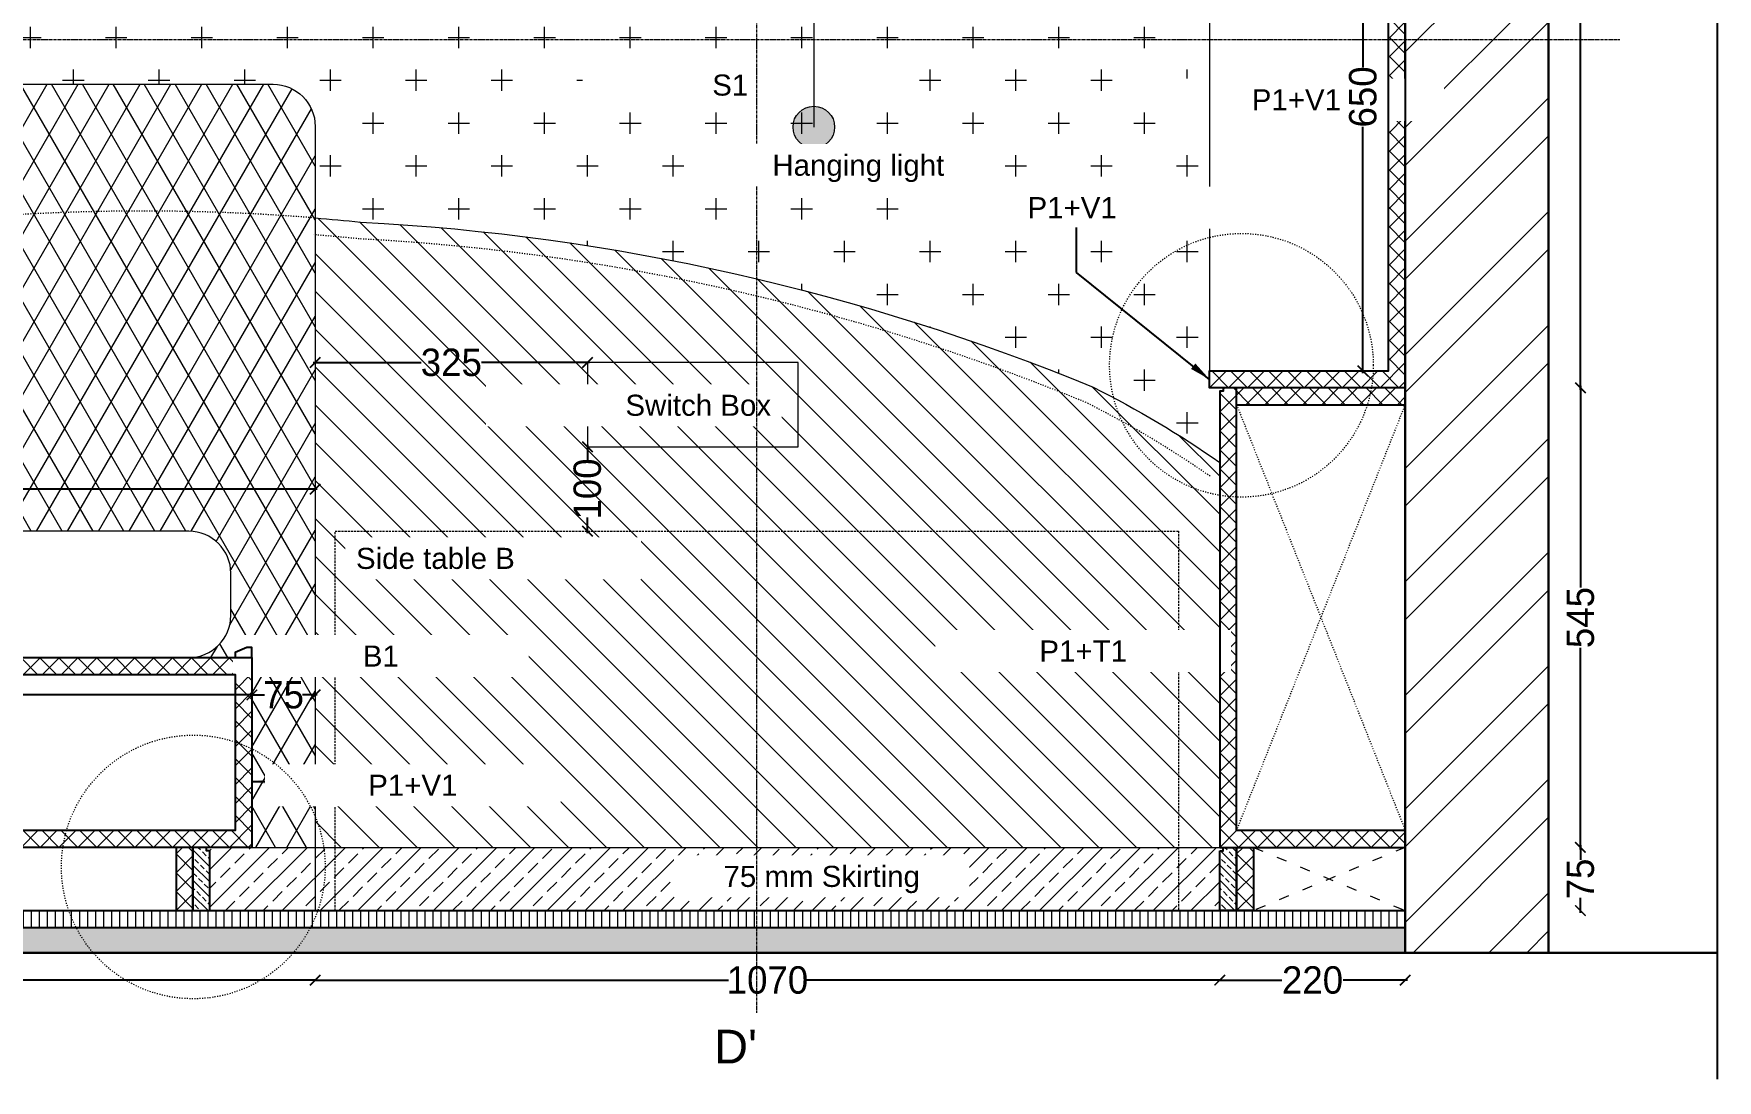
# Model space of a CAD drawing. Header units: millimetres. Extents: x 75500 to 345360, y -224327 to 19532.
# Drawn here: x 156065 to 158062, y -100530 to -99289 of the extents above; entities that cross this region are included whole.
import ezdxf

# ---------------------------------------------------------------- set-up
doc = ezdxf.new("R2010")
doc.units = ezdxf.units.MM
doc.header["$LTSCALE"] = 0.01
for name, pattern in [('( Hidden )', [0.375, 0.25, -0.125]), ('ACAD_ISO03W100', [30, 12, -18]), ('CENTER', [50.800000000000004, 31.75, -6.349999999999999, 6.349999999999999, -6.349999999999999]), ('ZWCAD_ISO03W100', [30, 12, -18])]:
    doc.linetypes.add(name, pattern=pattern)
doc.layers.add('A- Ele 4', color=250, linetype='Continuous', lineweight=15, true_color=0x333333)
for name, color, linetype, lineweight in [('A-Ele 6', 250, 'Continuous', 0), ('A-WALL', 7, 'Continuous', 30), ('furniture section', 7, 'Continuous', 25), ('hatch', 251, 'Continuous', 0), ('Lights', 14, 'Continuous', 20)]:
    doc.layers.add(name, color=color, linetype=linetype, lineweight=lineweight)
doc.layers.add('e .05', color=253, linetype='Continuous')
doc.styles.add('Arial', font='arial.ttf')
doc.styles.add('ISOCP2', font='GOTHIC.TTF')
doc.styles.get("Standard").update_dxf_attribs({"font": 'arial.ttf'})
doc.dimstyles.new('77', dxfattribs={"dimscale": 0.25, "dimtxt": 130, "dimasz": 100, "dimexe": 5, "dimexo": 1, "dimgap": 0.25, "dimtad": 0, "dimdec": 0, "dimrnd": 5, "dimzin": 0, "dimdsep": 46, "dimtxsty": 'ISOCP2', "dimblk": 'ARCHTICK', "dimcen": 0, "dimdle": 100, "dimclrd": 1, "dimclre": 256, "dimclrt": 256, "dimazin": 0, "dimtm": 1e-09, "dimtfac": 1, "dimtdec": 0, "dimtmove": 1, "dimatfit": 0, "dimfxl": 1, "dimtolj": 1, "dimtzin": 12, "dimlwd": -1, "dimlwe": -1, "dimarcsym": 0})
doc.dimstyles.new('MIGCS IN MM 1 100', dxfattribs={"dimtxt": 40, "dimasz": 30, "dimexe": 180, "dimexo": 100, "dimgap": 25, "dimtad": 0, "dimdec": 0, "dimzin": 0, "dimdsep": 46, "dimtxsty": 'Standard', "dimblk": 'ARCHTICK', "dimcen": 150, "dimse1": 1, "dimse2": 1, "dimclrd": 3, "dimclre": 3, "dimclrt": 3, "dimadec": 0, "dimazin": 0, "dimtfac": 1, "dimtdec": 0, "dimtix": 1, "dimtmove": 2, "dimatfit": 3, "dimfxl": 1, "dimtolj": 1, "dimtzin": 0, "dimarcsym": 0})

# ---------------------------------------------------------------- blocks, each defined once
blk = doc.blocks.new('_ARCHTICK')
at = {"color": 0, "linetype": 'ByBlock', "const_width": 0.15}
blk.add_lwpolyline([(-0.5, -0.5), (0.5, 0.5)], dxfattribs=at)
blk = doc.blocks.new('*D91')
at = {"color": 1, "ltscale": 4, "transparency": 16777216}
for p, q in [((157899.4593828022, -99706.2179356443), (157899.4593828022, -99945.45183265314)), ((157899.4593828022, -100256.2179356443), (157899.4593828022, -100016.9840386354))]:
    blk.add_line(p, q, dxfattribs=at)
at = {"layer": 'Defpoints', "color": 0, "transparency": 16777216}
for p in [(157691.775794555, -99708.7179356443), (157691.775794555, -100253.7179356443), (157899.4593828022, -100253.7179356443)]:
    blk.add_point(p, dxfattribs=at)
at = {"color": 1, "transparency": 16777216, "xscale": 12.5, "yscale": 12.5, "zscale": 12.5}
for p, rotation in [((157899.4593828022, -99708.7179356443), 90), ((157899.4593828022, -100253.7179356443), 270)]:
    blk.add_blockref('_ARCHTICK', p, dxfattribs=dict(at, rotation=rotation))
at = {"transparency": 16777216, "insert": (157899.4593828022, -99981.2179356443), "char_height": 32.5, "attachment_point": 5, "rotation": 90, "style": 'ISOCP2'}
blk.add_mtext('\\A1;545', dxfattribs=at)
blk = doc.blocks.new('*D92')
at = {"color": 1, "ltscale": 4, "transparency": 16777216}
for p, q in [((157899.4593828022, -100251.2179356443), (157899.4593828022, -100268.6970739856)), ((157899.4593828022, -100331.2179356443), (157899.4593828022, -100313.738797303))]:
    blk.add_line(p, q, dxfattribs=at)
at = {"layer": 'Defpoints', "color": 0, "transparency": 16777216}
for p in [(157691.775794555, -100253.7179356443), (157691.775794555, -100328.7179356443), (157899.4593828022, -100328.7179356443)]:
    blk.add_point(p, dxfattribs=at)
at = {"color": 1, "transparency": 16777216, "xscale": 12.5, "yscale": 12.5, "zscale": 12.5}
for p, rotation in [((157899.4593828022, -100253.7179356443), 90), ((157899.4593828022, -100328.7179356443), 270)]:
    blk.add_blockref('_ARCHTICK', p, dxfattribs=dict(at, rotation=rotation))
at = {"transparency": 16777216, "insert": (157899.4593828022, -100291.2179356443), "char_height": 32.5, "attachment_point": 5, "rotation": 90, "style": 'ISOCP2'}
blk.add_mtext('\\A1;75', dxfattribs=at)
blk = doc.blocks.new('*D95')
at = {"color": 1, "ltscale": 4, "transparency": 16777216}
for p, q in [((157641.5581654743, -99036.2179356443), (157641.5581654743, -99328.29428676597)), ((157641.5581654743, -99691.2179356443), (157641.5581654743, -99399.14158452261))]:
    blk.add_line(p, q, dxfattribs=at)
at = {"layer": 'Defpoints', "color": 0, "transparency": 16777216}
for p in [(157671.775794555, -99038.7179356443), (157641.5581654743, -99688.7179356443), (157671.775794555, -99688.7179356443)]:
    blk.add_point(p, dxfattribs=at)
at = {"color": 1, "transparency": 16777216, "xscale": 12.5, "yscale": 12.5, "zscale": 12.5}
for p, rotation in [((157641.5581654743, -99038.7179356443), 90), ((157641.5581654743, -99688.7179356443), 270)]:
    blk.add_blockref('_ARCHTICK', p, dxfattribs=dict(at, rotation=rotation))
at = {"transparency": 16777216, "insert": (157641.5581654743, -99363.7179356443), "char_height": 32.5, "attachment_point": 5, "rotation": 90, "style": 'ISOCP2'}
blk.add_mtext('\\A1;650', dxfattribs=at)
blk = doc.blocks.new('*D96')
at = {"color": 1, "ltscale": 4, "transparency": 16777216}
for p, q in [((154341.775794555, -100072.9351410956), (155152.6472375301, -100072.9351410956)), ((156326.775794555, -100072.9351410956), (155245.1906603717, -100072.9351410956))]:
    blk.add_line(p, q, dxfattribs=at)
at = {"layer": 'Defpoints', "color": 0, "transparency": 16777216}
for p in [(156324.275794555, -100072.9351410956), (154344.275794555, -100145.985009384), (156324.275794555, -100145.985009384)]:
    blk.add_point(p, dxfattribs=at)
at = {"color": 1, "transparency": 16777216, "xscale": 12.5, "yscale": 12.5, "zscale": 12.5, "rotation": 180}
blk.add_blockref('_ARCHTICK', (154344.275794555, -100072.9351410956), dxfattribs=at)
at = {"color": 1, "transparency": 16777216, "xscale": 12.5, "yscale": 12.5, "zscale": 12.5}
blk.add_blockref('_ARCHTICK', (156324.275794555, -100072.9351410956), dxfattribs=at)
at = {"transparency": 16777216, "insert": (155198.9189489509, -100072.9351410956), "char_height": 32.5, "attachment_point": 5, "style": 'ISOCP2'}
blk.add_mtext('\\A1;1980', dxfattribs=at)
blk = doc.blocks.new('*D98')
at = {"color": 1, "ltscale": 4, "transparency": 16777216}
for p, q in [((156321.775794555, -100072.9351410956), (156339.2549328963, -100072.9351410956)), ((156401.775794555, -100072.9351410956), (156384.2966562137, -100072.9351410956))]:
    blk.add_line(p, q, dxfattribs=at)
at = {"layer": 'Defpoints', "color": 0, "transparency": 16777216}
for p in [(156399.275794555, -100072.9351410956), (156324.275794555, -100145.985009384), (156399.275794555, -100145.985009384)]:
    blk.add_point(p, dxfattribs=at)
at = {"color": 1, "transparency": 16777216, "xscale": 12.5, "yscale": 12.5, "zscale": 12.5, "rotation": 180}
blk.add_blockref('_ARCHTICK', (156324.275794555, -100072.9351410956), dxfattribs=at)
at = {"color": 1, "transparency": 16777216, "xscale": 12.5, "yscale": 12.5, "zscale": 12.5}
blk.add_blockref('_ARCHTICK', (156399.275794555, -100072.9351410956), dxfattribs=at)
at = {"transparency": 16777216, "insert": (156361.775794555, -100072.9351410956), "char_height": 32.5, "attachment_point": 5, "style": 'ISOCP2'}
blk.add_mtext('\\A1;75', dxfattribs=at)
blk = doc.blocks.new('*D108')
at = {"color": 1, "ltscale": 4, "transparency": 16777216}
for p, q in [((155333.775794555, -99828.9318340847), (155840.4605753164, -99828.9318340847)), ((156401.775794555, -99828.9318340847), (155895.0910137936, -99828.9318340847))]:
    blk.add_line(p, q, dxfattribs=at)
at = {"layer": 'Defpoints', "color": 0, "transparency": 16777216}
for p in [(155336.275794555, -99784.70433710818), (156399.275794555, -99784.70433710818), (156399.275794555, -99828.9318340847)]:
    blk.add_point(p, dxfattribs=at)
at = {"color": 1, "transparency": 16777216, "xscale": 12.5, "yscale": 12.5, "zscale": 12.5, "rotation": 180}
blk.add_blockref('_ARCHTICK', (155336.275794555, -99828.9318340847), dxfattribs=at)
at = {"color": 1, "transparency": 16777216, "xscale": 12.5, "yscale": 12.5, "zscale": 12.5}
blk.add_blockref('_ARCHTICK', (156399.275794555, -99828.9318340847), dxfattribs=at)
at = {"transparency": 16777216, "insert": (155867.775794555, -99828.9318340847), "char_height": 32.5, "attachment_point": 5, "style": 'ISOCP2'}
blk.add_mtext('\\A1;eq', dxfattribs=at)
blk = doc.blocks.new('*D111')
at = {"color": 1, "ltscale": 4, "transparency": 16777216}
for p, q in [((154266.775794555, -100411.2397252659), (155285.463294555, -100411.2397252659)), ((156401.775794555, -100411.2397252659), (155383.088294555, -100411.2397252659))]:
    blk.add_line(p, q, dxfattribs=at)
at = {"layer": 'Defpoints', "color": 0, "transparency": 16777216}
for p in [(154269.275794555, -100328.7179356443), (156399.275794555, -100328.7179356443), (156399.275794555, -100411.2397252659)]:
    blk.add_point(p, dxfattribs=at)
at = {"color": 1, "transparency": 16777216, "xscale": 12.5, "yscale": 12.5, "zscale": 12.5, "rotation": 180}
blk.add_blockref('_ARCHTICK', (154269.275794555, -100411.2397252659), dxfattribs=at)
at = {"color": 1, "transparency": 16777216, "xscale": 12.5, "yscale": 12.5, "zscale": 12.5}
blk.add_blockref('_ARCHTICK', (156399.275794555, -100411.2397252659), dxfattribs=at)
at = {"transparency": 16777216, "insert": (155334.275794555, -100411.2397252659), "char_height": 32.5, "attachment_point": 5, "style": 'ISOCP2'}
blk.add_mtext('\\A1;2130', dxfattribs=at)
blk = doc.blocks.new('*D112')
at = {"color": 1, "ltscale": 4, "transparency": 16777216}
for p, q in [((156396.775794555, -100411.2397252659), (156889.2540831342, -100411.2397252659)), ((157474.275794555, -100411.2397252659), (156981.7975059758, -100411.2397252659))]:
    blk.add_line(p, q, dxfattribs=at)
at = {"layer": 'Defpoints', "color": 0, "transparency": 16777216}
for p in [(156399.275794555, -100328.7179356443), (157471.775794555, -100328.7179356443), (157471.775794555, -100411.2397252659)]:
    blk.add_point(p, dxfattribs=at)
at = {"color": 1, "transparency": 16777216, "xscale": 12.5, "yscale": 12.5, "zscale": 12.5, "rotation": 180}
blk.add_blockref('_ARCHTICK', (156399.275794555, -100411.2397252659), dxfattribs=at)
at = {"color": 1, "transparency": 16777216, "xscale": 12.5, "yscale": 12.5, "zscale": 12.5}
blk.add_blockref('_ARCHTICK', (157471.775794555, -100411.2397252659), dxfattribs=at)
at = {"transparency": 16777216, "insert": (156935.525794555, -100411.2397252659), "char_height": 32.5, "attachment_point": 5, "style": 'ISOCP2'}
blk.add_mtext('\\A1;1070', dxfattribs=at)
blk = doc.blocks.new('*D113')
at = {"color": 1, "ltscale": 4, "transparency": 16777216}
for p, q in [((157469.275794555, -100411.2397252659), (157545.501533848, -100411.2397252659)), ((157694.275794555, -100411.2397252659), (157618.050055262, -100411.2397252659))]:
    blk.add_line(p, q, dxfattribs=at)
at = {"layer": 'Defpoints', "color": 0, "transparency": 16777216}
for p in [(157471.775794555, -100328.7179356443), (157691.775794555, -100328.7179356443), (157691.775794555, -100411.2397252659)]:
    blk.add_point(p, dxfattribs=at)
at = {"color": 1, "transparency": 16777216, "xscale": 12.5, "yscale": 12.5, "zscale": 12.5, "rotation": 180}
blk.add_blockref('_ARCHTICK', (157471.775794555, -100411.2397252659), dxfattribs=at)
at = {"color": 1, "transparency": 16777216, "xscale": 12.5, "yscale": 12.5, "zscale": 12.5}
blk.add_blockref('_ARCHTICK', (157691.775794555, -100411.2397252659), dxfattribs=at)
at = {"transparency": 16777216, "insert": (157581.775794555, -100411.2397252659), "char_height": 32.5, "attachment_point": 5, "style": 'ISOCP2'}
blk.add_mtext('\\A1;220', dxfattribs=at)
blk = doc.blocks.new('*D392')
at = {"color": 1, "ltscale": 4, "transparency": 16777216}
for p, q in [((156396.775794555, -99678.71793564428), (156524.7773129146, -99678.71793564428)), ((156724.5540692076, -99678.71793564428), (156596.552550848, -99678.71793564428))]:
    blk.add_line(p, q, dxfattribs=at)
at = {"layer": 'Defpoints', "color": 0, "transparency": 16777216}
for p in [(156399.275794555, -99678.71793564428), (156399.275794555, -99678.71793564428), (156722.0540692076, -99678.71793564428)]:
    blk.add_point(p, dxfattribs=at)
at = {"color": 1, "transparency": 16777216, "xscale": 12.5, "yscale": 12.5, "zscale": 12.5, "rotation": 180}
blk.add_blockref('_ARCHTICK', (156399.275794555, -99678.71793564428), dxfattribs=at)
at = {"color": 1, "transparency": 16777216, "xscale": 12.5, "yscale": 12.5, "zscale": 12.5}
blk.add_blockref('_ARCHTICK', (156722.0540692076, -99678.71793564428), dxfattribs=at)
at = {"transparency": 16777216, "insert": (156560.6649318813, -99678.71793564428), "char_height": 32.5, "attachment_point": 5, "style": 'ISOCP2'}
blk.add_mtext('\\A1;325', dxfattribs=at)
blk = doc.blocks.new('*D395')
at = {"color": 1, "ltscale": 4, "transparency": 16777216}
for p, q in [((156722.0540692076, -99776.2179356443), (156722.0540692076, -99794.98446351648)), ((156722.0540692076, -99881.2179356443), (156722.0540692076, -99862.45140777213))]:
    blk.add_line(p, q, dxfattribs=at)
at = {"layer": 'Defpoints', "color": 0, "transparency": 16777216}
for p in [(156722.0540692076, -99778.7179356443), (156722.0540692076, -99878.7179356443), (156722.0540692076, -99878.7179356443)]:
    blk.add_point(p, dxfattribs=at)
at = {"color": 1, "transparency": 16777216, "xscale": 12.5, "yscale": 12.5, "zscale": 12.5}
for p, rotation in [((156722.0540692076, -99778.7179356443), 90), ((156722.0540692076, -99878.7179356443), 270)]:
    blk.add_blockref('_ARCHTICK', p, dxfattribs=dict(at, rotation=rotation))
at = {"transparency": 16777216, "insert": (156722.0540692076, -99828.7179356443), "char_height": 32.5, "attachment_point": 5, "rotation": 90, "style": 'ISOCP2'}
blk.add_mtext('\\A1;100', dxfattribs=at)
blk = doc.blocks.new('*D396')
at = {"color": 1, "ltscale": 4, "transparency": 16777216}
for p, q in [((157899.4593828022, -98176.2179356443), (157899.4593828022, -98897.4462242235)), ((157899.4593828022, -99711.2179356443), (157899.4593828022, -98989.98964706509))]:
    blk.add_line(p, q, dxfattribs=at)
at = {"layer": 'Defpoints', "color": 0, "transparency": 16777216}
for p in [(157691.775794555, -98178.7179356443), (157899.4593828022, -98178.7179356443), (157691.775794555, -99708.7179356443)]:
    blk.add_point(p, dxfattribs=at)
at = {"color": 1, "transparency": 16777216, "xscale": 12.5, "yscale": 12.5, "zscale": 12.5}
for p, rotation in [((157899.4593828022, -98178.7179356443), 90), ((157899.4593828022, -99708.7179356443), 270)]:
    blk.add_blockref('_ARCHTICK', p, dxfattribs=dict(at, rotation=rotation))
at = {"transparency": 16777216, "insert": (157899.4593828022, -98943.7179356443), "char_height": 32.5, "attachment_point": 5, "rotation": 90, "style": 'ISOCP2'}
blk.add_mtext('\\A1;1530', dxfattribs=at)
blk = doc.blocks.new('jyhtgrefdwas-flat-38-flat-1-flat-1')
at = {"layer": 'Lights', "lineweight": 30, "ltscale": 300}
h = blk.add_hatch(color=256, dxfattribs=at)
h.dxf.hatch_style = 1
h.paths.add_polyline_path([(-27.84560284033068, 0), (0, 27.8456028404471), (27.84560284033068, 0)])
blk.add_lwpolyline([(-27.84560284033068, 0), (0, 27.8456028404471), (27.84560284033068, 0), (-27.84560284033068, 0)], dxfattribs=at)

msp = doc.modelspace()

# ---------------------------------------------------------------- hatches: boundary and pattern name
at = {"layer": 'A-Ele 6'}
h = msp.add_hatch(dxfattribs=at)
h.set_pattern_fill('ANSI31', color=256, scale=3, angle=45)
h.set_pattern_definition([(90, (152976.775794555, -100348.7179356443), (-9.524999999999999, 6e-16), [])])
h.paths.add_polyline_path([(152976.775794555, -100348.7179356443), (157691.775794555, -100348.7179356443), (157691.775794555, -100328.7179356443), (157511.775794555, -100328.7179356443), (157491.775794555, -100328.7179356443), (157471.775794555, -100328.7179356443), (157422.87740477, -100328.7179356443), (156422.87740477, -100328.7179356443), (156399.275794555, -100328.7179356443), (156274.275794555, -100328.7179356443), (156254.275794555, -100328.7179356443), (156234.275794555, -100328.7179356443), (154434.275794555, -100328.7179356443), (154414.275794555, -100328.7179356443), (154394.275794555, -100328.7179356443), (154269.275794555, -100328.7179356443), (154196.4975199024, -100328.7179356443), (153446.4975199024, -100328.7179356443), (153051.775794555, -100328.7179356443), (153031.775794555, -100328.7179356443), (152976.775794555, -100328.7179356443)])
h = msp.add_hatch(dxfattribs=at)
h.set_pattern_fill('AR-SAND', color=256, scale=0.5, angle=45)
h.set_pattern_definition([(82.50000000000001, (152976.775794555, -100378.7179356443), (-17.86906743565246, 16.73767445615144), [0, -19.30399999999999, 0, -21.59, 0, -20.6375]), (52.5, (152976.775794555, -100378.7179356443), (-9.450546386424502, 41.23664256723671), [0, -10.414, 0, -17.399, 0, -6.6675]), (12.5, (152965.7300795261, -100389.7636506732), (27.91499129162691, 28.01661559482861), [0, -6.349999999999999, 0, -22.86, 0, -29.845]), (2.499999999999997, (152965.7300795261, -100389.7636506732), (19.11405545806998, 34.87753907812054), [0, -3.174999999999999, 0, -14.986, 0, -17.145])])
h.paths.add_polyline_path([(157691.775794555, -100378.7179356443), (157691.775794555, -100348.7179356443), (152976.775794555, -100348.7179356443), (152976.775794555, -100378.7179356443)])
at = {"layer": 'hatch'}
h = msp.add_hatch(dxfattribs=at)
h.set_pattern_fill('ANSI31', color=256, scale=10, angle=90)
h.set_pattern_definition([(135, (153047.775794555, -100328.7179356443), (-22.45064030267288, -22.45064030267288), [])])
h.paths.add_polyline_path([(153051.775794555, -98175.76767300096), (153051.775794555, -97678.7179356443), (153823.0517312404, -97678.71793564431, -0.0793069213269585), (154137.4375867814, -97839.33830207615, 0.1501104273145744), (155682.8431985255, -98297.69870027724, 0.0684272121429717), (156656.3211994165, -98191.18201518137, -0.0740485537641113), (157471.775794555, -98060.49344660877), (157471.775794555, -98119.45408795153, 0.0536787709724667), (156900.9317068551, -98283.31624762597, -0.0469353413193688), (156165.0430991347, -98520.1531774425, -0.1078746697860989), (154389.8225821879, -98525.19783196415, -0.0328621975770165), (153483.4976747327, -98247.80068403186, 0.0936575873885348)])
h.paths.add_polyline_path([(153051.775794555, -99145.95292823546, -0.0844124614985138), (153825.4878643565, -99136.91900781498, 0.0071494934176096), (154575.5962713708, -99254.32545962406, 0.0544079315194525), (155371.9046134382, -99265.44581386707, 0.0273133589427404), (156139.1020865613, -99136.04771457711, -0.0331499298518522), (156648.2763634865, -99054.79981009543, -0.0722634137586439), (157133.0702406622, -99092.84317731023, -0.0028877378691301), (157459.775794555, -99185.45398491067), (157459.7757945549, -98410.71224186433, 0.0263435449736568), (156891.2417585654, -98587.98347637671, 0.0098090280226976), (156299.0949937679, -98828.95470224049, -0.0451357419724681), (155567.9737404099, -99078.6887218672, -0.090570732117695), (154188.4371540258, -99083.43281788623, 0.0959851494822347), (153051.775794555, -99077.58614436186)])
edge = h.paths.add_edge_path()
edge.add_arc((156315.7382835696, -102145.0821637788), 2636.522650572421, 427.5711618101478, 447.01503938567663, ccw=False)
edge.add_arc((156783.0751413282, -100785.4689879525), 1204.581166498389, 415.1287310568988, 423.44103722508123, ccw=False)
edge.add_line((157471.775794555, -99797.18401036374), (157471.775794555, -100253.7179356443))
edge.add_line((157471.775794555, -100253.7179356443), (156399.275794555, -100253.7179356443))
edge.add_line((156399.275794555, -100253.7179356443), (156399.275794555, -99507.25542452026))
edge.add_arc((156195.2943268461, -102052.1250573545), 2553.031509263231, 444.2059130008762, 445.4173116963219, ccw=False)
edge = h.paths.add_edge_path()
edge.add_arc((153566.7177519407, -101509.5963271785), 2180.345910194628, 79.21379162104255, 94.34577784515976)
edge.add_arc((153992.846820991, -105986.8290731143), 6677.545506033894, 95.08061774360532, 98.10170423417627)
edge.add_line((153051.775794555, -99375.92903542236), (153047.775794555, -100253.7179356443))
edge.add_line((153047.775794555, -100253.7179356443), (154269.275794555, -100253.7179356443))
edge.add_line((154269.275794555, -100253.7179356443), (154269.275794555, -99430.75186364484))
edge.add_arc((153115.2575080972, -104107.2519983953), 4816.78437505775, 76.13808671676435, 79.7211678297114)
h = msp.add_hatch(dxfattribs=at)
h.set_pattern_fill('CROSS', color=256, scale=8)
h.set_pattern_definition([(0, (153051.775794555, -99750.42669816646), (50.8, 50.8), [25.4, -76.2]), (90, (153064.475794555, -99763.12669816647), (-50.8, 50.8), [25.4, -76.2])])
h.paths.add_polyline_path([(153051.775794555, -99077.58614436183), (153051.775794555, -98175.76767300096, -0.0936575873885348), (153483.4976747327, -98247.80068403187, 0.0328621975770165), (154389.8225821885, -98525.19783196427, 0.1078746697860989), (156165.0430991427, -98520.15317744073, 0.0469353413193688), (156900.9317068552, -98283.31624762595, -0.0536787709724667), (157471.775794555, -98119.45408795153), (157471.775794555, -98174.7179356443), (157475.775794555, -98174.7179356443), (157475.775794555, -98178.7179356443), (157459.775794555, -98178.7179356443), (157459.775794555, -98198.7179356443), (157459.7757945549, -98410.71224186433, 0.0263435449736568), (156891.2417585654, -98587.98347637671, 0.0098090280226977), (156299.0949937679, -98828.95470224049, -0.0451357419724676), (155567.9737404099, -99078.6887218672, -0.0905707321176948), (154188.4371540258, -99083.43281788623, 0.0959851494822338)])
h.paths.add_polyline_path([(153051.775794555, -99375.92903542236), (153051.775794555, -99145.95292823546, -0.0844124614985137), (153825.4878643565, -99136.91900781498, 0.0071494934176094), (154575.5962713708, -99254.32545962406, 0.0544079315194525), (155371.9046134382, -99265.44581386707, 0.0273133589427395), (156139.1020865613, -99136.04771457711, -0.0331499298518525), (156648.2763634865, -99054.79981009543, -0.0722634137586439), (157133.0702406622, -99092.84317731023, -0.0028877378691299), (157459.775794555, -99185.4539849107), (157459.775794555, -99688.7179356443), (157459.775794555, -99708.7179356443), (157475.775794555, -99708.7179356443), (157475.775794555, -99712.7179356443), (157471.775794555, -99712.7179356443), (157471.775794555, -99797.18401036374, 0.0373195531254918), (157321.6657243559, -99708.00160071682, 0.0842584791998257), (156461.8263358779, -99512.60994778977, -0.0006833267456737), (156399.275794555, -99507.25542452026), (156399.275794555, -99398.7179356443, 0.4142135623726689), (156349.275794555, -99348.7179356443), (155386.275794555, -99348.71793564431, 0.4142135623726689), (155336.275794555, -99398.71793564432), (155336.2757945549, -99592.70937692624, -0.0004401221503744), (155332.275794555, -99592.78062423656), (155332.275794555, -99398.7179356443, 0.4142135623726689), (155282.2757945549, -99348.7179356443), (154319.275794555, -99348.71793564431, 0.4142135623726689), (154269.275794555, -99398.71793564432), (154269.275794555, -99430.75186364484, 0.0156354146200778), (153974.7582898716, -99367.7720562572, 0.0661218572847203), (153401.5011075672, -99335.51910947797, 0.0131524570290421)])
h.paths.add_polyline_path([(153823.0517312404, -97678.7179356443), (157471.775794555, -97678.7179356443), (157471.775794555, -98060.49344660877, 0.0740485537641113), (156656.3211994165, -98191.18201518137, -0.0684272121429717), (155682.8431985253, -98297.69870027724, -0.1501104273145744), (154137.4375867814, -97839.33830207612, 0.0793069213269647)])
h = msp.add_hatch(dxfattribs=at)
h.set_pattern_fill('ANSI32', color=256, scale=10, angle=360)
h.set_pattern_definition([(44.99999999999999, (152806.775794555, -100378.7179356443), (-67.35192090801863, 67.35192090801866), []), (44.99999999999999, (152851.677094555, -100378.7179356443), (-67.35192090801863, 67.35192090801866), [])])
h.paths.add_polyline_path([(152976.775794555, -100378.7179356443), (152976.775794555, -97728.7179356443), (152806.775794555, -97728.7179356443), (152806.775794555, -100378.7179356443)])
h.paths.add_polyline_path([(157861.775794555, -100378.7179356443), (157861.775794555, -97728.7179356443), (157691.775794555, -97728.7179356443), (157691.775794555, -100378.7179356443)])
h = msp.add_hatch(dxfattribs=at)
h.set_pattern_fill('ANSI37', color=256, scale=5, angle=360)
h.set_pattern_definition([(44.99999999999999, (157459.775794555, -99708.7179356443), (-11.22532015133643, 11.22532015133644), []), (134.9999999999999, (157459.775794555, -99708.7179356443), (-11.22532015133645, -11.22532015133643), [])])
h.paths.add_polyline_path([(157459.775794555, -98198.7179356443), (157459.775794555, -98178.7179356443), (157691.775794555, -98178.7179356443), (157691.775794555, -99708.7179356443), (157459.775794555, -99708.7179356443), (157459.775794555, -99688.7179356443), (157671.775794555, -99688.7179356443), (157671.775794555, -98198.7179356443)])
h = msp.add_hatch(dxfattribs=at)
h.set_pattern_fill('DIAMONDS', color=250, scale=10)
h.set_pattern_definition([(60, (154269.275794555, -100328.7179356443), (-27.49630657015592, 15.875), []), (120, (154269.275794555, -100328.7179356443), (-27.49630657015593, -15.87499999999999), [])])
edge = h.paths.add_edge_path()
edge.add_line((156299.275794555, -99978.71793564416), (156299.275794555, -99928.7179356443))
edge.add_arc((156249.275794555, -99928.71793564432), 50.0000000000291, 6.67011e-11, 90.00000000003335)
edge.add_line((156249.275794555, -99878.7179356443), (155336.275794555, -99878.7179356443))
edge.add_line((155336.275794555, -99878.7179356443), (155336.275794555, -99398.7179356443))
edge.add_arc((155386.275794555, -99398.71793564432), 50.0000000000291, 90, 179.9999999999667, ccw=False)
edge.add_line((155386.275794555, -99348.7179356443), (156349.275794555, -99348.7179356443))
edge.add_arc((156349.2757945549, -99398.7179356444), 50.00000000008731, 1.0010126061388291e-10, 89.99999999996669, ccw=False)
edge.add_line((156399.275794555, -99398.71793564432), (156399.275794555, -99828.9318340847))
edge.add_line((156399.275794555, -99828.9318340847), (156399.275794555, -100072.9351410956))
edge.add_line((156399.275794555, -100072.9351410956), (156399.275794555, -100253.7179356443))
edge.add_line((156399.275794555, -100253.7179356443), (156324.275794555, -100253.7179356443))
edge.add_line((156324.275794555, -100253.7179356443), (156324.275794555, -100072.9351410956))
edge.add_line((156324.275794555, -100072.9351410956), (156324.275794555, -100028.7179356443))
edge.add_line((156324.275794555, -100028.7179356443), (156324.275794555, -100016.7179356443))
edge.add_line((156324.275794555, -100016.7179356443), (156318.275794555, -100016.7179356443))
edge.add_line((156318.275794555, -100016.7179356443), (156304.275794555, -100022.7179356443))
edge.add_line((156304.275794555, -100022.7179356443), (156304.275794555, -100028.7179356443))
edge.add_line((156304.275794555, -100028.7179356443), (156249.275794555, -100028.7179356443))
edge.add_arc((156249.2757945549, -99978.71793564416), 50.00000000011642, 270.0000000001334, 360)
edge = h.paths.add_edge_path()
edge.add_line((154364.275794555, -100028.7179356443), (154364.275794555, -100022.7179356443))
edge.add_line((154364.275794555, -100022.7179356443), (154350.275794555, -100016.7179356443))
edge.add_line((154350.275794555, -100016.7179356443), (154344.275794555, -100016.7179356443))
edge.add_line((154344.275794555, -100016.7179356443), (154344.275794555, -100028.7179356443))
edge.add_line((154344.275794555, -100028.7179356443), (154344.275794555, -100072.9351410956))
edge.add_line((154344.275794555, -100072.9351410956), (154344.275794555, -100253.7179356443))
edge.add_line((154344.275794555, -100253.7179356443), (154269.275794555, -100253.7179356443))
edge.add_line((154269.275794555, -100253.7179356443), (154269.275794555, -100072.9351410956))
edge.add_line((154269.275794555, -100072.9351410956), (154269.275794555, -99828.9318340847))
edge.add_line((154269.275794555, -99828.9318340847), (154269.275794555, -99398.7179356443))
edge.add_arc((154319.275794555, -99398.71793564432), 50.0000000000291, 90, 179.9999999999667, ccw=False)
edge.add_line((154319.275794555, -99348.7179356443), (155282.275794555, -99348.7179356443))
edge.add_arc((155282.2757945549, -99398.7179356444), 50.00000000008731, 1.0010126061388291e-10, 89.99999999996669, ccw=False)
edge.add_line((155332.275794555, -99398.71793564432), (155332.275794555, -99878.7179356443))
edge.add_line((155332.275794555, -99878.7179356443), (154523.8789426783, -99878.7179356443))
edge.add_line((154523.8789426783, -99878.7179356443), (154461.8294809108, -99878.7179356443))
edge.add_line((154461.8294809108, -99878.7179356443), (154419.275794555, -99878.7179356443))
edge.add_arc((154419.2757945551, -99928.71793564438), 50.00000000008731, 90.00000000010006, 179.9999999999499)
edge.add_line((154369.275794555, -99928.71793564434), (154369.275794555, -99978.7179356443))
edge.add_arc((154419.275794555, -99978.71793564426), 50.0000000000291, 180.0000000000333, 270)
edge.add_line((154419.275794555, -100028.7179356443), (154364.275794555, -100028.7179356443))
h = msp.add_hatch(dxfattribs=at)
h.set_pattern_fill('ANSI37', color=256, scale=5, angle=360)
h.set_pattern_definition([(44.99999999999999, (157471.775794555, -100253.7179356443), (-11.22532015133643, 11.22532015133644), []), (134.9999999999999, (157471.775794555, -100253.7179356443), (-11.22532015133645, -11.22532015133643), [])])
h.paths.add_polyline_path([(157471.775794555, -100253.7179356443), (157471.775794555, -99712.7179356443), (157475.775794555, -99712.7179356443), (157475.775794555, -99708.7179356443), (157691.775794555, -99708.7179356443), (157691.775794555, -99728.7179356443), (157491.775794555, -99728.7179356443), (157491.775794555, -100233.7179356443), (157691.775794555, -100233.7179356443), (157691.775794555, -100253.7179356443)])
h = msp.add_hatch(dxfattribs=at)
h.set_pattern_fill('ANSI37', color=256, scale=5, angle=360)
h.set_pattern_definition([(44.99999999999999, (154344.275794555, -100253.7179356443), (-11.22532015133643, 11.22532015133644), []), (134.9999999999999, (154344.275794555, -100253.7179356443), (-11.22532015133645, -11.22532015133643), [])])
h.paths.add_polyline_path([(154344.275794555, -100028.7179356443), (154344.275794555, -100253.7179356443), (156324.275794555, -100253.7179356443), (156324.275794555, -100028.7179356443)])
h.paths.add_polyline_path([(154364.275794555, -100048.7179356443), (154364.275794555, -100233.7179356443), (156304.275794555, -100233.7179356443), (156304.275794555, -100048.7179356443)], flags=16)
h = msp.add_hatch(dxfattribs=at)
h.set_pattern_fill('WOOD2', color=256, scale=0.3)
h.set_pattern_definition([(108.4349, (156306.256994555, -100028.7179356443), (-7.619987832557031, 15.24000331159836), [2.891584259999999, -21.20496648]), (139.3987, (156305.342594555, -100025.9747356443), (-45.71999251834678, 38.10000320982664), [1.405059419999999, -68.84787348]), (136.8476, (156311.895794555, -100025.0603356443), (-114.2999812358151, 106.6800215941823), [3.34239108, -163.77725436]), (109.9831, (156309.457394555, -100022.7743356443), (-22.85999583945862, 60.96000502017083), [1.783796279999999, -87.40601772000001]), (90, (156308.847794555, -100028.7179356443), (-7.619999999999999, 7.619999999999999), [1.524, -6.096]), (118.4429, (156308.847794555, -100027.1939356443), (53.33995305244995, -99.06002869643412), [4.159712279999999, -203.82581028]), (84.2894, (156306.866594555, -100023.5363356443), (-7.620010017757142, -68.5799956070384), [1.53160476, -75.04845036]), (129.8056, (156307.018994555, -100022.0123356443), (30.48001853629871, -38.09998522711687), [1.190282099999999, -58.32382289999999])])
h.paths.add_polyline_path([(156304.275794555, -100028.7179356443), (156304.275794555, -100022.7179356443), (156318.275794555, -100016.7179356443), (156324.275794555, -100016.7179356443), (156324.275794555, -100028.7179356443)])
h = msp.add_hatch(dxfattribs=at)
h.set_pattern_fill('ANSI37', color=256, scale=5, angle=360)
h.set_pattern_definition([(44.99999999999999, (156234.275794555, -100328.7179356443), (-11.22532015133643, 11.22532015133644), []), (134.9999999999999, (156234.275794555, -100328.7179356443), (-11.22532015133645, -11.22532015133643), [])])
h.paths.add_polyline_path([(156234.275794555, -100253.7179356443), (156234.275794555, -100328.7179356443), (156254.275794555, -100328.7179356443), (156254.275794555, -100253.7179356443)])
h = msp.add_hatch(dxfattribs=at)
h.set_pattern_fill('ANSI33', color=256, scale=2, angle=90)
h.set_pattern_definition([(135, (156254.275794555, -100328.7179356443), (-8.980256121069154, -8.980256121069152), []), (135, (156254.275794555, -100319.7376756443), (-8.980256121069154, -8.980256121069152), [6.349999999999999, -3.174999999999999])])
h.paths.add_polyline_path([(156254.275794555, -100253.7179356443), (156254.275794555, -100328.7179356443), (156274.275794555, -100328.7179356443), (156274.275794555, -100257.7179356443), (156270.275794555, -100257.7179356443), (156270.275794555, -100253.7179356443)])
h = msp.add_hatch(dxfattribs=at)
h.set_pattern_fill('ANSI33', color=256, scale=5)
h.set_pattern_definition([(45, (156270.275794555, -100328.7179356443), (-22.45064030267288, 22.45064030267288), []), (45, (156292.726444555, -100328.7179356443), (-22.45064030267288, 22.45064030267288), [15.875, -7.9375])])
h.paths.add_polyline_path([(157471.775794555, -100328.7179356443), (157471.775794555, -100253.7179356443), (156324.275794555, -100253.7179356443), (156270.275794555, -100253.7179356443), (156270.275794555, -100257.7179356443), (156274.275794555, -100257.7179356443), (156274.275794555, -100328.7179356443)])
h = msp.add_hatch(dxfattribs=at)
h.set_pattern_fill('ANSI33', color=256, scale=2, angle=90)
h.set_pattern_definition([(135, (157471.775794555, -100328.7179356443), (-8.980256121069154, -8.980256121069152), []), (135, (157471.775794555, -100319.7376756443), (-8.980256121069154, -8.980256121069152), [6.349999999999999, -3.174999999999999])])
h.paths.add_polyline_path([(157471.775794555, -100257.7179356443), (157471.775794555, -100328.7179356443), (157491.775794555, -100328.7179356443), (157491.775794555, -100253.7179356443), (157475.775794555, -100253.7179356443), (157475.775794555, -100257.7179356443)])
h = msp.add_hatch(dxfattribs=at)
h.set_pattern_fill('ANSI37', color=256, scale=5, angle=360)
h.set_pattern_definition([(44.99999999999999, (157491.775794555, -100328.7179356443), (-11.22532015133643, 11.22532015133644), []), (134.9999999999999, (157491.775794555, -100328.7179356443), (-11.22532015133645, -11.22532015133643), [])])
h.paths.add_polyline_path([(157491.775794555, -100253.7179356443), (157491.775794555, -100328.7179356443), (157511.775794555, -100328.7179356443), (157511.775794555, -100253.7179356443)])

# ---------------------------------------------------------------- linework, layer by layer
at = {"layer": 'A- Ele 4', "linetype": 'ZWCAD_ISO03W100', "ltscale": 10}
for p, q in [((157491.775794555, -99728.7179356443), (157691.775794555, -100233.7179356443)), ((157491.775794555, -100233.7179356443), (157691.775794555, -99728.7179356443))]:
    msp.add_line(p, q, dxfattribs=at)
at = {"layer": 'A- Ele 4', "linetype": 'ZWCAD_ISO03W100', "ltscale": 100}
for p, q in [((157511.775794555, -100253.7179356443), (157691.775794555, -100328.7179356443)), ((157691.775794555, -100253.7179356443), (157511.775794555, -100328.7179356443))]:
    msp.add_line(p, q, dxfattribs=at)
at = {"layer": 'A- Ele 4', "linetype": 'ZWCAD_ISO03W100', "ltscale": 10}
msp.add_lwpolyline([(154273.275794555, -99431.74075746886, -0.0089599183279023), (154440.0606305256, -99476.23608365223, 0.0290740528017748), (155056.986908385, -99587.04081677955, 0.0123450369824168), (155061.9019584513, -99587.50862270422, 0.0644401526384617), (155644.2318427055, -99553.40413227119, -0.0206081329972236), (156052.4743038648, -99503.0914506071, -0.0336081135151344), (156395.275794555, -99506.9379719198, -0.0336081135151344)], format="xyb", dxfattribs=at)
at = {"layer": 'A-Ele 6', "color": 14, "linetype": 'ZWCAD_ISO03W100', "ltscale": 10}
msp.add_circle((157497.5531611475, -99682.01525185378), 156.3356836774369, dxfattribs=at)
at = {"layer": 'A-WALL'}
for p, q in [((157691.775794555, -97728.7179356443), (157691.775794555, -100378.7179356443)), ((157861.775794555, -97728.7179356443), (157861.775794555, -100378.7179356443)), ((152606.775794555, -100378.7179356443), (158061.775794555, -100378.7179356443))]:
    msp.add_line(p, q, dxfattribs=at)
at = {"layer": 'Defpoints'}
msp.add_line((158061.775794555, -97278.7179356443), (158061.775794555, -100528.7179356443), dxfattribs=at)
at = {"layer": 'e .05', "linetype": 'Continuous', "lineweight": 5}
msp.add_line((156324.275794555, -100253.7179356443), (157471.775794555, -100253.7179356443), dxfattribs=at)
for points in [[(155336.275794555, -99878.7179356443), (155336.275794555, -99398.7179356443, -0.4142135623727542), (155386.275794555, -99348.7179356443), (156349.275794555, -99348.7179356443, -0.4142135623727541), (156399.275794555, -99398.7179356443), (156399.275794555, -100328.7179356443), (154269.275794555, -100328.7179356443), (154269.275794555, -99398.7179356443, -0.4142135623727542), (154319.275794555, -99348.7179356443), (155282.275794555, -99348.7179356443, -0.4142135623727541), (155332.275794555, -99398.7179356443), (155332.275794555, -99878.7179356443)], [(156399.275794555, -99507.25542452026, -0.005285773173698), (156453.0321089445, -99512.13664734756, -0.0850440624691787), (157321.6657243559, -99708.00160071679, -0.0362851897406021), (157471.775794555, -99797.18401036374)]]:
    msp.add_lwpolyline(points, format="xyb", dxfattribs=at)
msp.add_lwpolyline([(154419.275794555, -100028.7179356443), (156249.275794555, -100028.7179356443, 0.414213562372754), (156299.275794555, -99978.7179356443), (156299.275794555, -99928.7179356443, 0.4142135623727541), (156249.275794555, -99878.7179356443), (154419.275794555, -99878.7179356443, 0.4142135623727542), (154369.275794555, -99928.7179356443), (154369.275794555, -99978.7179356443, 0.414213562372754)], format="xyb", close=True, dxfattribs=at)
at = {"layer": 'furniture section'}
for p, q in [((157491.775794555, -99728.7179356443), (157491.775794555, -99708.7179356443)), ((152976.775794555, -100328.7179356443), (157691.775794555, -100328.7179356443)), ((152976.775794555, -100348.7179356443), (157691.775794555, -100348.7179356443))]:
    msp.add_line(p, q, dxfattribs=at)
for points in [[(156254.275794555, -100253.7179356443), (156234.275794555, -100253.7179356443), (156234.275794555, -100328.7179356443), (156254.275794555, -100328.7179356443)], [(156274.275794555, -100257.7179356443), (156270.275794555, -100257.7179356443), (156270.275794555, -100253.7179356443), (156254.275794555, -100253.7179356443), (156254.275794555, -100328.7179356443), (156274.275794555, -100328.7179356443)], [(157471.775794555, -100257.7179356443), (157475.775794555, -100257.7179356443), (157475.775794555, -100253.7179356443), (157491.775794555, -100253.7179356443), (157491.775794555, -100328.7179356443), (157471.775794555, -100328.7179356443)], [(157491.775794555, -100253.7179356443), (157511.775794555, -100253.7179356443), (157511.775794555, -100328.7179356443), (157491.775794555, -100328.7179356443)]]:
    msp.add_lwpolyline(points, close=True, dxfattribs=at)
at = {"layer": 'Lights', "linetype": 'CENTER', "ltscale": 10}
msp.add_line((152746.7762340628, -99295.48270894898), (157946.0041903702, -99295.48270894898), dxfattribs=at)
at = {"layer": 'Lights', "ltscale": 10000}
msp.add_lwpolyline([(156972.0540692076, -99678.71793564428), (156722.0540692076, -99678.71793564428), (156722.0540692076, -99778.7179356443), (156972.0540692076, -99778.7179356443)], close=True, dxfattribs=at)
at = {"layer": 'Lights', "linetype": '( Hidden )', "ltscale": 1000}
msp.add_lwpolyline([(156422.87740477, -99878.7179356443), (157422.87740477, -99878.7179356443), (157422.87740477, -100328.7179356443), (156422.87740477, -100328.7179356443)], close=True, dxfattribs=at)

# ---------------------------------------------------------------- block references
at = {"layer": 'Lights', "linetype": 'CENTER', "ltscale": 10, "rotation": 270.0000000000001}
msp.add_blockref('jyhtgrefdwas-flat-38-flat-1-flat-1', (156927.87740477, -100488.4160684219), dxfattribs=at)

# ---------------------------------------------------------------- dimensions: what is measured, and where the dimension line sits
at = {"ltscale": 4}
for p1, p2, distance, picture, middle in [((157671.775794555, -99038.7179356443), (157671.775794555, -99688.7179356443), -30.217629080696497, '*D95', (157641.5581654743, -99363.7179356443)), ((157691.775794555, -99708.7179356443), (157691.775794555, -100253.7179356443), 207.68358824719326, '*D91', (157899.4593828022, -99981.2179356443)), ((156324.275794555, -100145.985009384), (156399.275794555, -100145.985009384), 73.04986828840629, '*D98', (156361.775794555, -100072.9351410956)), ((157691.775794555, -100253.7179356443), (157691.775794555, -100328.7179356443), 207.68358824719326, '*D92', (157899.4593828022, -100291.2179356443)), ((154269.275794555, -100328.7179356443), (156399.275794555, -100328.7179356443), -82.52178962160542, '*D111', (155334.275794555, -100411.2397252659)), ((156399.275794555, -100328.7179356443), (157471.775794555, -100328.7179356443), -82.52178962160542, '*D112', (156935.525794555, -100411.2397252659)), ((157471.775794555, -100328.7179356443), (157691.775794555, -100328.7179356443), -82.52178962160542, '*D113', (157581.775794555, -100411.2397252659))]:
    dim = msp.add_aligned_dim(p1=p1, p2=p2, distance=distance, dimstyle='77', override={"dimasz": 50, "dimpost": '\\X', "dimblk": 'ARCHTICK', "dimdle": 10, "dimse1": 1, "dimse2": 1, "dimclre": 253}, dxfattribs=at)
    dim.commit()
    dim.dimension.update_dxf_attribs({"geometry": picture, "text_midpoint": middle})
dim = msp.add_aligned_dim(p1=(155336.275794555, -99784.70433710818), p2=(156399.275794555, -99784.70433710818), distance=-44.227496976513066, text='eq', dimstyle='77', override={"dimasz": 50, "dimpost": '\\X', "dimtxsty": 'ISOCP2', "dimblk": 'ARCHTICK', "dimdle": 10, "dimse1": 1, "dimse2": 1, "dimclre": 253}, dxfattribs=at)
dim.commit()
dim.dimension.update_dxf_attribs({"geometry": '*D108', "text_midpoint": (155867.775794555, -99828.9318340847)})
dim = msp.add_linear_dim(base=(156324.275794555, -100072.9351410956), p1=(154344.275794555, -100145.985009384), p2=(156324.275794555, -100145.985009384), angle=0, dimstyle='77', override={"dimasz": 50, "dimpost": '\\X', "dimblk": 'ARCHTICK', "dimdle": 10, "dimse1": 1, "dimse2": 1, "dimclre": 253}, dxfattribs=at)
dim.commit()
dim.dimension.update_dxf_attribs({"geometry": '*D96', "text_midpoint": (155198.9189489509, -100072.9351410956), "dimtype": 161})

# ---------------------------------------------------------------- leaders
at = {"layer": 'A- Ele 4', "color": 8}
for points in [[(157471.775794555, -100016.6803062444), (157378.7500746244, -100016.6803062444)], [(156324.275794555, -100022.4663646351), (156449.213868133, -100022.4663646351)], [(156324.275794555, -100175.7244501763), (156449.213868133, -100175.7244501763)]]:
    msp.add_leader(points, dimstyle='MIGCS IN MM 1 100', override={"dimasz": 25, "dimgap": 20, "dimclrd": 8}, dxfattribs=at)

# ---------------------------------------------------------------- next in the draw order: texts
at = {"lineweight": 0, "transparency": 33554687, "char_height": 25, "width": 325.3327938402072, "attachment_point": 7, "bg_fill": 2}
for s, insert in [('\\pxqc;S1', (156728.7352347531, -99362.50408895736)), ('\\pxqc;P1+V1', (157400.0003884912, -99379.58351561066)), ('\\pxqc;B1', (156314.4433700742, -100039.3452034086)), ('\\pxqc;P1+T1', (157147.2112339529, -100033.3960031789)), ('\\pxqc;P1+V1', (156352.3399148626, -100192.6032889498)), ('\\pxqc;75 mm Skirting', (156837.1999333378, -100308.2036959755))]:
    msp.add_mtext(s, dxfattribs=dict(at, insert=insert))
at = {"layer": 'Lights', "linetype": 'ACAD_ISO03W100', "ltscale": 200, "char_height": 25, "width": 325.3327938402072, "bg_fill": 2}
for s, insert, attachment_point in [('Switch Box', (156939.8038521101, -99742.2778345814), 9), ('Side table B', (156447.6130401649, -99923.85695256692), 7)]:
    msp.add_mtext(s, dxfattribs=dict(at, insert=insert, attachment_point=attachment_point))

# ---------------------------------------------------------------- next in the draw order: hatches: boundary and pattern name
at = {"layer": 'Lights', "ltscale": 10000}
h = msp.add_hatch(color=256, dxfattribs=at)
h.dxf.hatch_style = 1
edge = h.paths.add_edge_path()
edge.add_ellipse((156990.511907052, -99399.49010487612), major_axis=(24.68466349036316, 0), ratio=1, start_angle=0, end_angle=360)

# ---------------------------------------------------------------- next in the draw order: linework, layer by layer
at = {"layer": 'A-Ele 6', "color": 14, "linetype": 'ZWCAD_ISO03W100', "ltscale": 10}
msp.add_lwpolyline([(156397.6778395985, -99527.19148581524, -0.0053341704798554), (156451.5008803048, -99532.08402021148, -0.0850216976984886), (157313.3668437033, -99726.21299886637, -0.0361331405422323), (157460.3411038528, -99813.59278388726)], format="xyb", dxfattribs=at)
msp.add_circle((156254.7214075115, -100276.9858875008), 156.3356836774369, dxfattribs=at)
at = {"layer": 'e .05', "linetype": 'Continuous', "lineweight": 5}
msp.add_line((157459.775794555, -98198.7179356443), (157459.775794555, -99688.7179356443), dxfattribs=at)
at = {"layer": 'furniture section'}
for points in [[(157471.775794555, -100253.7179356443), (157691.775794555, -100253.7179356443), (157691.775794555, -100233.7179356443), (157491.775794555, -100233.7179356443), (157491.775794555, -99728.7179356443), (157691.775794555, -99728.7179356443), (157691.775794555, -99708.7179356443), (157475.775794555, -99708.7179356443), (157475.775794555, -99712.7179356443), (157471.775794555, -99712.7179356443)], [(154344.275794555, -100028.7179356443), (156324.275794555, -100028.7179356443), (156324.275794555, -100253.7179356443), (154344.275794555, -100253.7179356443)], [(156304.275794555, -100028.7179356443), (156324.275794555, -100028.7179356443), (156324.275794555, -100016.7179356443), (156318.275794555, -100016.7179356443), (156304.275794555, -100022.7179356443)], [(154364.275794555, -100048.7179356443), (156304.275794555, -100048.7179356443), (156304.275794555, -100233.7179356443), (154364.275794555, -100233.7179356443)]]:
    msp.add_lwpolyline(points, close=True, dxfattribs=at)
at = {"layer": 'Lights', "linetype": 'CENTER', "ltscale": 10}
msp.add_line((156922.87740477, -100516.2616712622), (156922.87740477, -97201.86754614054), dxfattribs=at)
at = {"layer": 'Lights', "ltscale": 10000}
msp.add_line((156990.511907052, -97666.7179356443), (156990.511907052, -99399.49010487612), dxfattribs=at)
msp.add_circle((156990.511907052, -99399.49010487612), 24.68466349036317, dxfattribs=at)

# ---------------------------------------------------------------- next in the draw order: dimensions: what is measured, and where the dimension line sits
at = {"ltscale": 4}
for p1, p2, distance, picture, middle in [((157691.775794555, -99708.7179356443), (157691.775794555, -98178.7179356443), -207.68358824719326, '*D396', (157899.4593828022, -98943.7179356443)), ((156722.0540692076, -99678.71793564428), (156399.275794555, -99678.71793564428), 0, '*D392', (156560.6649318813, -99678.71793564428)), ((156722.0540692076, -99778.7179356443), (156722.0540692076, -99878.7179356443), 0, '*D395', (156722.0540692076, -99828.7179356443))]:
    dim = msp.add_aligned_dim(p1=p1, p2=p2, distance=distance, dimstyle='77', override={"dimasz": 50, "dimpost": '\\X', "dimblk": 'ARCHTICK', "dimdle": 10, "dimse1": 1, "dimse2": 1, "dimclre": 253}, dxfattribs=at)
    dim.commit()
    dim.dimension.update_dxf_attribs({"geometry": picture, "text_midpoint": middle})

# ---------------------------------------------------------------- next in the draw order: texts
at = {"lineweight": 0, "transparency": 33554687, "insert": (157134.1105654933, -99507.53665414714), "char_height": 25, "width": 325.3327938402072, "attachment_point": 7, "bg_fill": 2}
msp.add_mtext('\\pxqc;P1+V1', dxfattribs=at)
at = {"layer": 'Lights', "linetype": 'CENTER', "ltscale": 10, "insert": (156872.1394226071, -100510.0586494164), "char_height": 40, "width": 121.795309801321, "attachment_point": 7, "style": 'Arial', "bg_fill": 2}
msp.add_mtext("D'", dxfattribs=at)

# ---------------------------------------------------------------- next in the draw order: linework, layer by layer
at = {"layer": 'furniture section'}
msp.add_lwpolyline([(157459.775794555, -98198.7179356443), (157459.775794555, -98178.7179356443), (157691.775794555, -98178.7179356443), (157691.775794555, -99708.7179356443), (157459.775794555, -99708.7179356443), (157459.775794555, -99688.7179356443), (157671.775794555, -99688.7179356443), (157671.775794555, -98198.7179356443)], close=True, dxfattribs=at)

# ---------------------------------------------------------------- next in the draw order: texts
at = {"layer": 'Lights', "ltscale": 10000, "insert": (156917.3597330713, -99464.77116120559), "char_height": 25, "width": 251.8157970845641, "attachment_point": 7, "bg_fill": 2}
msp.add_mtext('\\pxqc;Hanging light', dxfattribs=at)

# ---------------------------------------------------------------- next in the draw order: leaders
at = {"layer": 'A- Ele 4', "color": 8}
msp.add_leader([(157459.775794555, -99698.7179356443), (157301.820930039, -99571.94205626848), (157301.820930039, -99518.48392162878)], dimstyle='MIGCS IN MM 1 100', override={"dimasz": 25, "dimgap": 20, "dimclrd": 8}, dxfattribs=at)

doc.saveas('drawing.dxf')
